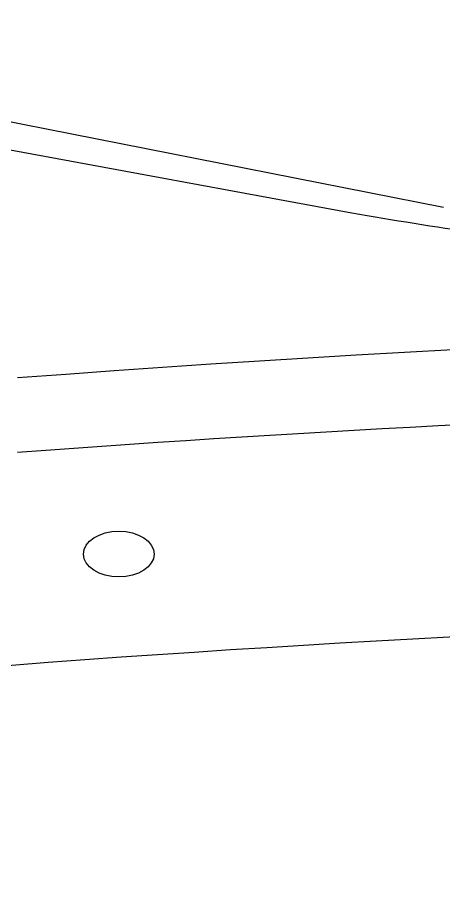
# Model space of a CAD drawing. Extents: x 398 to 508, y 628 to 778.
# Drawn here: x 453.07 to 456.09, y 674.16 to 680.42 of the extents above; entities that cross this region are included whole.
import ezdxf

# ---------------------------------------------------------------- set-up
doc = ezdxf.new("R2010")
doc.units = 0
doc.header["$MEASUREMENT"] = 0
doc.layers.add('1', color=4, linetype='Continuous')

# ---------------------------------------------------------------- blocks, each defined once
blk = doc.blocks.new('2013GLEAM')
at = {"layer": '1', "color": 3, "linetype": 'Continuous'}
for p, q in [((58.0086, 35.6118), (51.2132, 36.9532)), ((51.1675, 36.714), (57.3588, 35.574))]:
    blk.add_line(p, q, dxfattribs=at)
for centre, radius, start, end in [((47.1826, 14.5805), 31.6878, 44.69289, 128.09165), ((47.1712, 14.7018), 28.6822, 45.42759, 127.71019), ((62.5642, 65.43), 30.3064, 260.10992, 263.49944), ((64.4177, -91.4128), 125.6423, 82.681808, 94.303106), ((64.4109, -91.0201), 123.7502, 85.028388, 100.384468)]:
    blk.add_arc(centre, radius, start, end, dxfattribs=at)
at = {"layer": '1', "color": 2, "linetype": 'Continuous'}
blk.add_arc((65.2463, -100.0619), 134.8563, 85.023396, 94.361586, dxfattribs=at)
at = {"layer": '1', "color": 2}
blk.add_ellipse((55.7077, 33.1565), major_axis=(-0.25, 0), ratio=0.649149, dxfattribs=at)

msp = doc.modelspace()

# ---------------------------------------------------------------- block references
at = {"layer": '1'}
msp.add_blockref('2013GLEAM', (398.077, 643.4604), dxfattribs=at)

doc.saveas('drawing.dxf')
